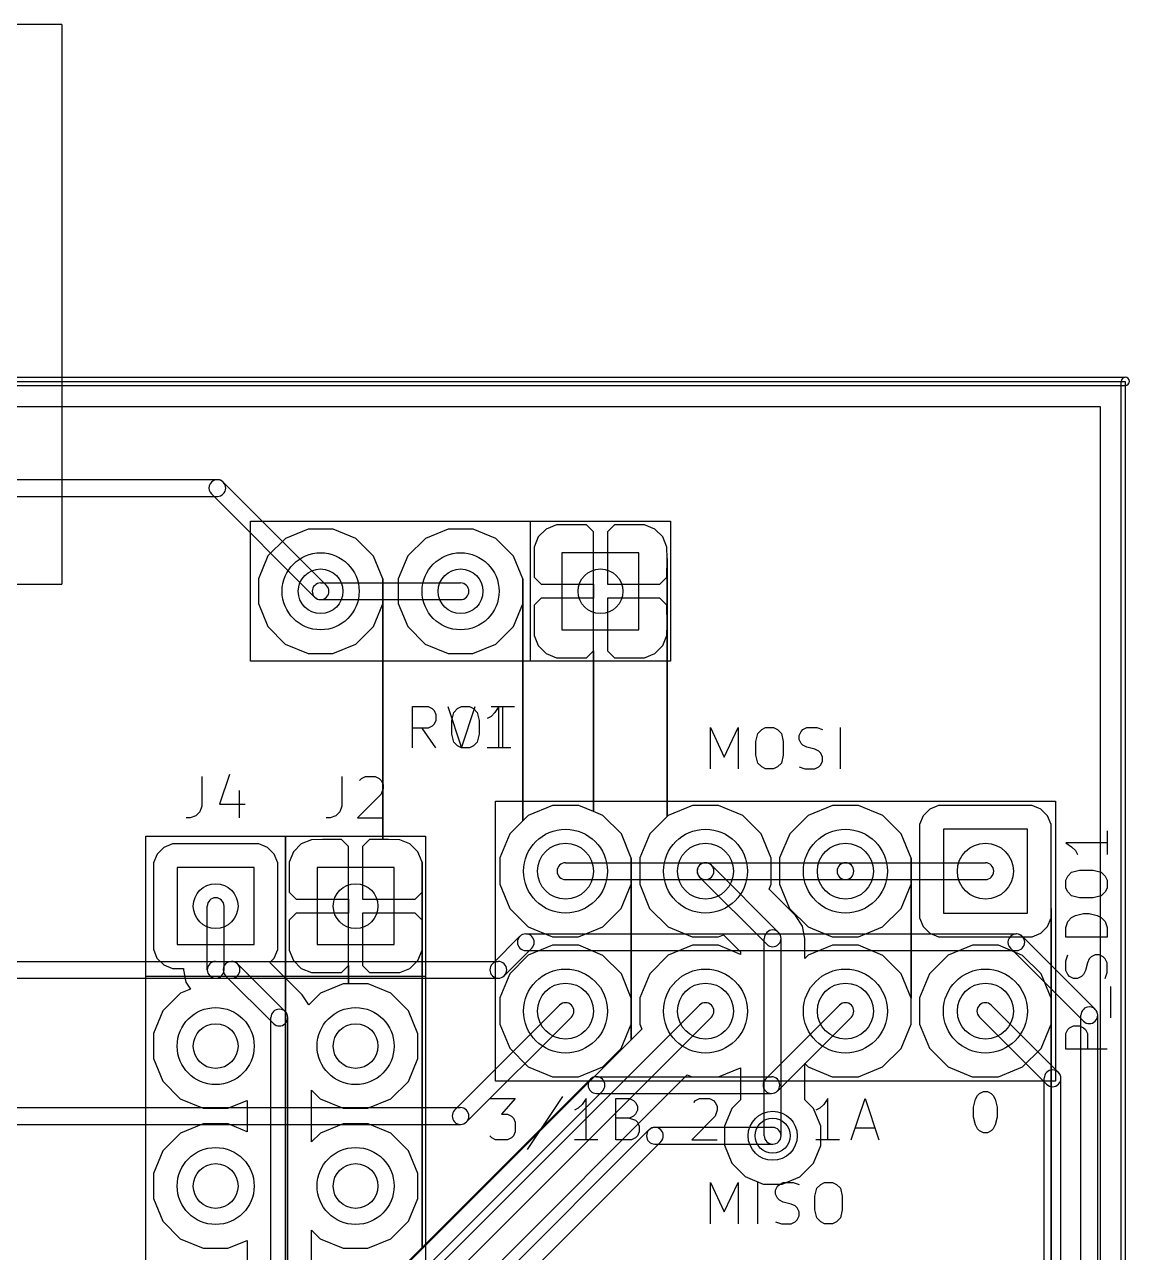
# Model space of a CAD drawing. Extents: x 10 to 410, y -287 to -10.
# Drawn here: x 225.13 to 245.18, y -128.21 to -105.92 of the extents above; entities that cross this region are included whole.
import ezdxf

# ---------------------------------------------------------------- set-up
doc = ezdxf.new("R2010")
doc.units = 0
doc.header["$MEASUREMENT"] = 0
doc.layers.add('Black', color=250, linetype='CONTINUOUS')
doc.layers.add('White', color=7, linetype='CONTINUOUS')

msp = doc.modelspace()

# ---------------------------------------------------------------- linework, layer by layer
at = {"layer": 'BLACK'}
for p, q in [((225.806, -105.918), (200.914, -105.918)), ((225.806, -105.918), (225.806, -116.078)), ((162.56, -112.32), (245.11, -112.32)), ((162.56, -112.395), (245.11, -112.395)), ((162.56, -112.395), (245.11, -112.395)), ((162.56, -112.395), (245.11, -112.395)), ((162.56, -112.395), (245.11, -112.395)), ((162.56, -112.395), (245.11, -112.395)), ((162.56, -112.395), (245.11, -112.395)), ((162.56, -112.395), (245.11, -112.395)), ((162.56, -112.47), (245.11, -112.47)), ((245.035, -150.495), (245.035, -112.395)), ((245.11, -112.395), (245.11, -150.495)), ((245.11, -112.395), (245.11, -150.495)), ((245.11, -112.395), (245.11, -150.495)), ((245.11, -112.395), (245.11, -150.495)), ((245.11, -112.395), (245.11, -150.495)), ((245.11, -112.395), (245.11, -150.495)), ((245.11, -112.395), (245.11, -150.495)), ((163.016, -112.851), (244.654, -112.851)), ((163.016, -112.851), (244.654, -112.851)), ((244.654, -112.851), (244.654, -146.119)), ((244.654, -112.851), (244.654, -146.119)), ((229.235, -117.475), (229.235, -114.935)), ((229.235, -114.935), (236.855, -114.935)), ((234.315, -117.475), (234.315, -114.935)), ((234.786, -114.998), (234.599, -115.076)), ((234.786, -114.998), (234.599, -115.076)), ((235.331, -114.998), (234.786, -114.998)), ((235.331, -114.998), (234.786, -114.998)), ((235.458, -115.125), (235.331, -114.998)), ((235.458, -115.125), (235.331, -114.998)), ((235.839, -114.998), (235.712, -115.125)), ((235.839, -114.998), (235.712, -115.125)), ((236.384, -114.998), (235.839, -114.998)), ((236.384, -114.998), (235.839, -114.998)), ((236.571, -115.076), (236.384, -114.998)), ((236.571, -115.076), (236.384, -114.998)), ((236.855, -114.935), (236.855, -117.475)), ((230.281, -115.075), (229.866, -115.246)), ((230.281, -115.075), (229.866, -115.246)), ((230.731, -115.075), (230.281, -115.075)), ((230.731, -115.075), (230.281, -115.075)), ((231.146, -115.247), (230.731, -115.075)), ((231.146, -115.247), (230.731, -115.075)), ((232.821, -115.075), (232.406, -115.246)), ((232.821, -115.075), (232.406, -115.246)), ((233.271, -115.075), (232.821, -115.075)), ((233.271, -115.075), (232.821, -115.075)), ((233.686, -115.247), (233.271, -115.075)), ((233.686, -115.247), (233.271, -115.075)), ((234.456, -115.218), (234.379, -115.405)), ((234.456, -115.218), (234.379, -115.405)), ((234.599, -115.076), (234.456, -115.218)), ((234.599, -115.076), (234.456, -115.218)), ((235.458, -116.078), (235.458, -115.125)), ((235.458, -116.078), (235.458, -115.125)), ((235.712, -115.125), (235.712, -116.078)), ((235.712, -115.125), (235.712, -116.078)), ((236.714, -115.218), (236.571, -115.076)), ((236.714, -115.218), (236.571, -115.076)), ((236.791, -115.405), (236.714, -115.218)), ((236.791, -115.405), (236.714, -115.218)), ((229.866, -115.246), (229.547, -115.564)), ((229.866, -115.246), (229.547, -115.564)), ((231.464, -115.566), (231.146, -115.247)), ((231.464, -115.566), (231.146, -115.247)), ((232.406, -115.246), (232.087, -115.564)), ((232.406, -115.246), (232.087, -115.564)), ((234.004, -115.566), (233.686, -115.247)), ((234.004, -115.566), (233.686, -115.247)), ((234.379, -115.405), (234.378, -115.607)), ((234.379, -115.405), (234.378, -115.607)), ((236.792, -115.607), (236.791, -115.405)), ((236.792, -115.607), (236.791, -115.405)), ((229.547, -115.564), (229.375, -115.979)), ((229.547, -115.564), (229.375, -115.979)), ((231.635, -115.981), (231.464, -115.566)), ((231.635, -115.981), (231.464, -115.566)), ((232.087, -115.564), (231.915, -115.979)), ((232.087, -115.564), (231.915, -115.979)), ((234.175, -115.981), (234.004, -115.566)), ((234.175, -115.981), (234.004, -115.566)), ((234.378, -115.607), (234.379, -115.951)), ((234.378, -115.607), (234.379, -115.951)), ((236.283, -115.506), (234.886, -115.506)), ((234.886, -115.506), (234.886, -116.903)), ((236.283, -115.506), (234.886, -115.506)), ((234.886, -115.506), (234.886, -116.903)), ((236.283, -115.506), (234.886, -115.506)), ((234.886, -115.506), (234.886, -116.903)), ((236.283, -116.903), (236.283, -115.506)), ((236.283, -116.903), (236.283, -115.506)), ((236.283, -116.903), (236.283, -115.506)), ((236.791, -115.951), (236.792, -115.607)), ((236.791, -115.951), (236.792, -115.607)), ((236.792, -116.803), (236.792, -115.607)), ((236.792, -115.607), (236.792, -116.803)), ((236.792, -116.803), (236.792, -115.607)), ((236.792, -115.607), (236.792, -116.803)), ((200.914, -116.078), (225.806, -116.078)), ((229.375, -115.979), (229.375, -116.429)), ((229.375, -115.979), (229.375, -116.429)), ((231.635, -120.713), (231.635, -115.981)), ((231.635, -116.431), (231.635, -115.981)), ((231.635, -115.981), (231.635, -120.713)), ((231.635, -120.713), (231.635, -115.981)), ((231.635, -116.431), (231.635, -115.981)), ((231.635, -115.981), (231.635, -120.713)), ((231.915, -115.979), (231.915, -116.429)), ((231.915, -115.979), (231.915, -116.429)), ((234.175, -120.371), (234.175, -115.981)), ((234.175, -116.431), (234.175, -115.981)), ((234.175, -115.981), (234.175, -120.371)), ((234.175, -120.371), (234.175, -115.981)), ((234.175, -116.431), (234.175, -115.981)), ((234.175, -115.981), (234.175, -120.371)), ((234.379, -115.951), (234.505, -116.078)), ((234.379, -115.951), (234.505, -116.078)), ((234.505, -116.078), (235.458, -116.078)), ((234.505, -116.078), (235.458, -116.078)), ((235.458, -116.332), (235.458, -116.078)), ((235.458, -116.078), (235.458, -116.332)), ((235.458, -116.332), (235.458, -116.078)), ((235.458, -116.078), (235.458, -116.332)), ((235.712, -116.078), (236.664, -116.078)), ((235.712, -116.078), (236.664, -116.078)), ((236.664, -116.078), (236.791, -115.951)), ((236.664, -116.078), (236.791, -115.951)), ((234.505, -116.332), (234.379, -116.459)), ((234.505, -116.332), (234.379, -116.459)), ((235.458, -116.332), (234.505, -116.332)), ((235.458, -116.332), (234.505, -116.332)), ((235.458, -117.284), (235.458, -116.332)), ((235.458, -117.284), (235.458, -116.332)), ((236.664, -116.332), (235.712, -116.332)), ((235.712, -116.332), (235.712, -117.284)), ((236.664, -116.332), (235.712, -116.332)), ((235.712, -116.332), (235.712, -117.284)), ((236.791, -116.459), (236.664, -116.332)), ((236.791, -116.459), (236.664, -116.332)), ((229.375, -116.429), (229.546, -116.844)), ((229.375, -116.429), (229.546, -116.844)), ((231.463, -116.846), (231.635, -116.431)), ((231.463, -116.846), (231.635, -116.431)), ((231.915, -116.429), (232.086, -116.844)), ((231.915, -116.429), (232.086, -116.844)), ((234.003, -116.846), (234.175, -116.431)), ((234.003, -116.846), (234.175, -116.431)), ((234.379, -116.459), (234.378, -116.803)), ((234.379, -116.459), (234.378, -116.803)), ((236.792, -116.803), (236.791, -116.459)), ((236.792, -116.803), (236.791, -116.459)), ((229.546, -116.844), (229.864, -117.163)), ((229.546, -116.844), (229.864, -117.163)), ((231.144, -117.164), (231.463, -116.846)), ((231.144, -117.164), (231.463, -116.846)), ((232.086, -116.844), (232.404, -117.163)), ((232.086, -116.844), (232.404, -117.163)), ((233.684, -117.164), (234.003, -116.846)), ((233.684, -117.164), (234.003, -116.846)), ((234.378, -116.803), (234.379, -117.005)), ((234.378, -116.803), (234.379, -117.005)), ((234.379, -117.005), (234.456, -117.192)), ((234.379, -117.005), (234.456, -117.192)), ((234.886, -116.903), (236.283, -116.903)), ((234.886, -116.903), (236.283, -116.903)), ((234.886, -116.903), (236.283, -116.903)), ((236.714, -117.192), (236.791, -117.005)), ((236.714, -117.192), (236.791, -117.005)), ((236.791, -117.005), (236.792, -116.803)), ((236.791, -117.005), (236.792, -116.803)), ((236.792, -120.295), (236.792, -116.803)), ((236.792, -116.803), (236.792, -120.295)), ((236.792, -120.295), (236.792, -116.803)), ((236.792, -116.803), (236.792, -120.295)), ((229.864, -117.163), (230.279, -117.335)), ((229.864, -117.163), (230.279, -117.335)), ((230.729, -117.335), (231.144, -117.164)), ((230.729, -117.335), (231.144, -117.164)), ((232.404, -117.163), (232.819, -117.335)), ((232.404, -117.163), (232.819, -117.335)), ((233.269, -117.335), (233.684, -117.164)), ((233.269, -117.335), (233.684, -117.164)), ((234.456, -117.192), (234.599, -117.334)), ((234.456, -117.192), (234.599, -117.334)), ((236.571, -117.334), (236.714, -117.192)), ((236.571, -117.334), (236.714, -117.192)), ((230.279, -117.335), (230.729, -117.335)), ((230.279, -117.335), (230.729, -117.335)), ((232.819, -117.335), (233.269, -117.335)), ((232.819, -117.335), (233.269, -117.335)), ((234.599, -117.334), (234.786, -117.412)), ((234.599, -117.334), (234.786, -117.412)), ((234.786, -117.412), (235.331, -117.411)), ((234.786, -117.412), (235.331, -117.411)), ((235.331, -117.411), (235.458, -117.284)), ((235.331, -117.411), (235.458, -117.284)), ((235.458, -120.203), (235.458, -117.284)), ((235.458, -117.284), (235.458, -120.203)), ((235.458, -120.203), (235.458, -117.284)), ((235.458, -117.284), (235.458, -120.203)), ((235.712, -117.284), (235.839, -117.411)), ((235.712, -117.284), (235.839, -117.411)), ((235.839, -117.411), (236.384, -117.412)), ((235.839, -117.411), (236.384, -117.412)), ((236.384, -117.412), (236.571, -117.334)), ((236.384, -117.412), (236.571, -117.334)), ((236.855, -117.475), (229.235, -117.475)), ((232.17, -119.049), (232.17, -118.299)), ((232.17, -118.299), (232.456, -118.299)), ((232.17, -119.049), (232.17, -118.299)), ((232.17, -118.299), (232.456, -118.299)), ((232.456, -118.299), (232.527, -118.334)), ((232.456, -118.299), (232.527, -118.334)), ((232.527, -118.334), (232.563, -118.37)), ((232.527, -118.334), (232.563, -118.37)), ((232.813, -118.299), (233.063, -119.049)), ((232.92, -118.406), (232.991, -118.334)), ((232.991, -118.334), (233.063, -118.299)), ((233.063, -119.049), (233.313, -118.299)), ((233.063, -118.299), (233.206, -118.299)), ((233.206, -118.299), (233.277, -118.334)), ((233.277, -118.334), (233.349, -118.406)), ((233.599, -118.299), (234.027, -118.299)), ((233.741, -118.299), (233.67, -118.406)), ((233.741, -119.049), (233.741, -118.299)), ((233.813, -119.049), (233.813, -118.299)), ((232.563, -118.37), (232.599, -118.441)), ((232.563, -118.37), (232.599, -118.441)), ((232.599, -118.549), (232.563, -118.62)), ((232.599, -118.549), (232.563, -118.62)), ((232.599, -118.441), (232.599, -118.549)), ((232.599, -118.441), (232.599, -118.549)), ((232.884, -118.549), (232.92, -118.406)), ((232.884, -118.799), (232.884, -118.549)), ((233.349, -118.406), (233.384, -118.549)), ((233.384, -118.549), (233.384, -118.799)), ((233.599, -118.477), (233.527, -118.513)), ((233.67, -118.406), (233.599, -118.477)), ((232.456, -118.691), (232.17, -118.691)), ((232.456, -118.691), (232.17, -118.691)), ((232.599, -119.049), (232.349, -118.691)), ((232.527, -118.656), (232.456, -118.691)), ((232.527, -118.656), (232.456, -118.691)), ((232.563, -118.62), (232.527, -118.656)), ((232.563, -118.62), (232.527, -118.656)), ((237.581, -119.43), (237.581, -118.68)), ((237.581, -118.68), (237.831, -119.215)), ((237.831, -119.215), (238.081, -118.68)), ((238.081, -118.68), (238.081, -119.43)), ((238.403, -118.93), (238.439, -118.787)), ((238.439, -118.787), (238.51, -118.715)), ((238.51, -118.715), (238.581, -118.68)), ((238.581, -118.68), (238.724, -118.68)), ((238.724, -118.68), (238.796, -118.715)), ((238.796, -118.715), (238.867, -118.787)), ((238.867, -118.787), (238.903, -118.93)), ((239.189, -118.822), (239.224, -118.751)), ((239.224, -118.751), (239.26, -118.715)), ((239.26, -118.715), (239.331, -118.68)), ((239.331, -118.68), (239.51, -118.68)), ((239.51, -118.68), (239.617, -118.715)), ((239.939, -119.43), (239.939, -118.68)), ((232.92, -118.941), (232.884, -118.799)), ((232.991, -119.013), (232.92, -118.941)), ((233.063, -119.049), (232.991, -119.013)), ((233.277, -119.013), (233.206, -119.049)), ((233.349, -118.941), (233.277, -119.013)), ((233.384, -118.799), (233.349, -118.941)), ((238.403, -119.18), (238.403, -118.93)), ((238.903, -118.93), (238.903, -119.18)), ((239.189, -118.894), (239.189, -118.822)), ((239.224, -118.965), (239.189, -118.894)), ((239.26, -119.001), (239.224, -118.965)), ((239.331, -119.037), (239.26, -119.001)), ((233.206, -119.049), (233.063, -119.049)), ((233.956, -119.049), (233.527, -119.049)), ((238.439, -119.322), (238.403, -119.18)), ((238.903, -119.18), (238.867, -119.322)), ((239.474, -119.072), (239.331, -119.037)), ((239.546, -119.108), (239.474, -119.072)), ((239.581, -119.144), (239.546, -119.108)), ((239.617, -119.215), (239.581, -119.144)), ((239.617, -119.287), (239.617, -119.215)), ((238.51, -119.394), (238.439, -119.322)), ((238.581, -119.43), (238.51, -119.394)), ((238.724, -119.43), (238.581, -119.43)), ((238.796, -119.394), (238.724, -119.43)), ((238.867, -119.322), (238.796, -119.394)), ((239.189, -119.394), (239.296, -119.43)), ((239.296, -119.43), (239.474, -119.43)), ((239.474, -119.43), (239.546, -119.394)), ((239.546, -119.394), (239.581, -119.358)), ((239.581, -119.358), (239.617, -119.287)), ((228.35, -119.569), (228.35, -120.104)), ((228.85, -119.533), (228.671, -120.069)), ((230.89, -119.569), (230.89, -120.104)), ((231.211, -119.64), (231.247, -119.604)), ((231.247, -119.604), (231.319, -119.569)), ((231.319, -119.569), (231.497, -119.569)), ((231.497, -119.569), (231.569, -119.604)), ((231.569, -119.604), (231.604, -119.64)), ((231.604, -119.64), (231.64, -119.711)), ((229.029, -119.819), (229.029, -120.319)), ((231.604, -119.89), (231.176, -120.319)), ((231.64, -119.783), (231.604, -119.89)), ((231.64, -119.711), (231.64, -119.783)), ((228.35, -120.104), (228.314, -120.211)), ((228.671, -120.069), (229.136, -120.069)), ((230.89, -120.104), (230.854, -120.211)), ((233.68, -125.095), (233.68, -120.015)), ((233.68, -120.015), (243.84, -120.015)), ((234.714, -120.091), (234.275, -120.272)), ((234.714, -120.091), (234.275, -120.272)), ((235.189, -120.091), (234.714, -120.091)), ((235.189, -120.091), (234.714, -120.091)), ((235.458, -120.203), (235.189, -120.091)), ((235.458, -120.203), (235.189, -120.091)), ((237.254, -120.091), (236.815, -120.272)), ((237.254, -120.091), (236.815, -120.272)), ((237.729, -120.091), (237.254, -120.091)), ((237.729, -120.091), (237.254, -120.091)), ((238.167, -120.274), (237.729, -120.091)), ((238.167, -120.274), (237.729, -120.091)), ((239.794, -120.091), (239.355, -120.272)), ((239.794, -120.091), (239.355, -120.272)), ((240.269, -120.091), (239.794, -120.091)), ((240.269, -120.091), (239.794, -120.091)), ((240.707, -120.274), (240.269, -120.091)), ((240.707, -120.274), (240.269, -120.091)), ((241.722, -120.091), (241.564, -120.157)), ((241.722, -120.091), (241.564, -120.157)), ((243.246, -120.091), (241.722, -120.091)), ((243.246, -120.091), (241.722, -120.091)), ((243.418, -120.091), (243.246, -120.091)), ((243.418, -120.091), (243.246, -120.091)), ((243.577, -120.157), (243.418, -120.091)), ((243.577, -120.157), (243.418, -120.091)), ((243.84, -120.015), (243.84, -125.095)), ((228.136, -120.319), (228.064, -120.319)), ((228.243, -120.283), (228.136, -120.319)), ((228.314, -120.211), (228.243, -120.283)), ((230.676, -120.319), (230.604, -120.319)), ((230.783, -120.283), (230.676, -120.319)), ((230.854, -120.211), (230.783, -120.283)), ((231.176, -120.319), (231.64, -120.319)), ((234.275, -120.272), (234.175, -120.371)), ((234.275, -120.272), (234.175, -120.371)), ((235.627, -120.274), (235.458, -120.203)), ((235.627, -120.274), (235.458, -120.203)), ((235.963, -120.61), (235.627, -120.274)), ((235.963, -120.61), (235.627, -120.274)), ((236.792, -120.295), (236.479, -120.608)), ((236.792, -120.295), (236.479, -120.608)), ((236.815, -120.272), (236.792, -120.295)), ((236.815, -120.272), (236.792, -120.295)), ((238.503, -120.61), (238.167, -120.274)), ((238.503, -120.61), (238.167, -120.274)), ((239.355, -120.272), (239.019, -120.608)), ((239.355, -120.272), (239.019, -120.608)), ((241.043, -120.61), (240.707, -120.274)), ((241.043, -120.61), (240.707, -120.274)), ((241.442, -120.278), (241.376, -120.437)), ((241.442, -120.278), (241.376, -120.437)), ((241.564, -120.157), (241.442, -120.278)), ((241.564, -120.157), (241.442, -120.278)), ((243.698, -120.279), (243.577, -120.157)), ((243.698, -120.279), (243.577, -120.157)), ((243.764, -120.437), (243.698, -120.279)), ((243.764, -120.437), (243.698, -120.279)), ((234.175, -120.371), (233.939, -120.608)), ((234.175, -120.371), (233.939, -120.608)), ((241.376, -120.437), (241.376, -120.609)), ((241.376, -120.437), (241.376, -120.609)), ((243.332, -120.523), (241.808, -120.523)), ((241.808, -120.523), (241.808, -122.047)), ((243.332, -120.523), (241.808, -120.523)), ((241.808, -120.523), (241.808, -122.047)), ((243.332, -120.523), (241.808, -120.523)), ((241.808, -120.523), (241.808, -122.047)), ((243.332, -122.047), (243.332, -120.523)), ((243.332, -122.047), (243.332, -120.523)), ((243.332, -122.047), (243.332, -120.523)), ((243.764, -121.961), (243.764, -120.437)), ((243.764, -121.961), (243.764, -120.437)), ((244.779, -120.555), (244.779, -120.984)), ((227.33, -120.65), (229.87, -120.65)), ((227.33, -146.05), (227.33, -120.65)), ((227.816, -120.79), (227.657, -120.855)), ((227.816, -120.79), (227.657, -120.855)), ((229.213, -120.79), (227.816, -120.79)), ((229.213, -120.79), (227.816, -120.79)), ((229.385, -120.79), (229.213, -120.79)), ((229.385, -120.79), (229.213, -120.79)), ((229.543, -120.856), (229.385, -120.79)), ((229.543, -120.856), (229.385, -120.79)), ((229.87, -120.65), (232.41, -120.65)), ((229.87, -146.05), (229.87, -120.65)), ((229.87, -120.65), (229.87, -146.05)), ((230.153, -120.791), (230.011, -120.934)), ((230.153, -120.791), (230.011, -120.934)), ((230.34, -120.714), (230.153, -120.791)), ((230.34, -120.714), (230.153, -120.791)), ((230.542, -120.713), (230.34, -120.714)), ((230.542, -120.713), (230.34, -120.714)), ((230.886, -120.713), (230.542, -120.713)), ((230.886, -120.713), (230.542, -120.713)), ((231.013, -120.84), (230.886, -120.713)), ((231.013, -120.84), (230.886, -120.713)), ((231.394, -120.713), (231.267, -120.84)), ((231.394, -120.713), (231.267, -120.84)), ((231.635, -120.713), (231.394, -120.713)), ((231.635, -120.713), (231.394, -120.713)), ((231.738, -120.713), (231.635, -120.713)), ((231.738, -120.713), (231.635, -120.713)), ((231.94, -120.714), (231.738, -120.713)), ((231.94, -120.714), (231.738, -120.713)), ((232.127, -120.791), (231.94, -120.714)), ((232.127, -120.791), (231.94, -120.714)), ((232.269, -120.934), (232.127, -120.791)), ((232.269, -120.934), (232.127, -120.791)), ((232.41, -120.65), (232.41, -146.05)), ((233.939, -120.608), (233.756, -121.046)), ((233.939, -120.608), (233.756, -121.046)), ((236.144, -121.049), (235.963, -120.61)), ((236.144, -121.049), (235.963, -120.61)), ((236.479, -120.608), (236.296, -121.046)), ((236.479, -120.608), (236.296, -121.046)), ((238.684, -121.049), (238.503, -120.61)), ((238.684, -121.049), (238.503, -120.61)), ((239.019, -120.608), (238.836, -121.046)), ((239.019, -120.608), (238.836, -121.046)), ((241.224, -121.049), (241.043, -120.61)), ((241.224, -121.049), (241.043, -120.61)), ((241.376, -120.609), (241.376, -122.133)), ((241.376, -120.609), (241.376, -122.133)), ((244.779, -120.769), (244.029, -120.769)), ((244.029, -120.769), (244.136, -120.841)), ((227.536, -120.977), (227.47, -121.135)), ((227.536, -120.977), (227.47, -121.135)), ((227.657, -120.855), (227.536, -120.977)), ((227.657, -120.855), (227.536, -120.977)), ((229.665, -120.977), (229.543, -120.856)), ((229.665, -120.977), (229.543, -120.856)), ((229.73, -121.136), (229.665, -120.977)), ((229.73, -121.136), (229.665, -120.977)), ((230.011, -120.934), (229.933, -121.121)), ((230.011, -120.934), (229.933, -121.121)), ((231.013, -121.793), (231.013, -120.84)), ((231.013, -121.793), (231.013, -120.84)), ((231.267, -120.84), (231.267, -121.793)), ((231.267, -120.84), (231.267, -121.793)), ((232.347, -121.121), (232.269, -120.934)), ((232.347, -121.121), (232.269, -120.934)), ((244.136, -120.841), (244.207, -120.912)), ((244.207, -120.912), (244.243, -120.984)), ((227.47, -121.135), (227.47, -121.307)), ((227.47, -121.135), (227.47, -121.307)), ((229.298, -121.221), (227.901, -121.221)), ((227.901, -121.221), (227.901, -122.618)), ((229.298, -121.221), (227.901, -121.221)), ((227.901, -121.221), (227.901, -122.618)), ((229.298, -121.221), (227.901, -121.221)), ((227.901, -121.221), (227.901, -122.618)), ((229.298, -122.618), (229.298, -121.221)), ((229.298, -122.618), (229.298, -121.221)), ((229.298, -122.618), (229.298, -121.221)), ((229.73, -122.533), (229.73, -121.136)), ((229.73, -122.533), (229.73, -121.136)), ((229.933, -121.121), (229.933, -121.666)), ((229.933, -121.121), (229.933, -121.666)), ((231.838, -121.221), (230.441, -121.221)), ((230.441, -121.221), (230.441, -122.618)), ((231.838, -121.221), (230.441, -121.221)), ((230.441, -121.221), (230.441, -122.618)), ((231.838, -121.221), (230.441, -121.221)), ((230.441, -121.221), (230.441, -122.618)), ((231.838, -122.618), (231.838, -121.221)), ((231.838, -122.618), (231.838, -121.221)), ((231.838, -122.618), (231.838, -121.221)), ((232.346, -121.666), (232.347, -121.121)), ((232.346, -121.666), (232.347, -121.121)), ((232.347, -122.719), (232.347, -121.121)), ((232.347, -121.121), (232.347, -122.719)), ((232.347, -122.719), (232.347, -121.121)), ((232.347, -121.121), (232.347, -122.719)), ((233.756, -121.046), (233.756, -121.521)), ((233.756, -121.046), (233.756, -121.521)), ((236.144, -123.589), (236.144, -121.049)), ((236.144, -121.524), (236.144, -121.049)), ((236.144, -121.049), (236.144, -123.589)), ((236.144, -123.589), (236.144, -121.049)), ((236.144, -121.524), (236.144, -121.049)), ((236.144, -121.049), (236.144, -123.589)), ((236.296, -121.046), (236.296, -121.521)), ((236.296, -121.046), (236.296, -121.521)), ((238.817, -122.397), (237.598, -121.177)), ((238.684, -121.524), (238.684, -121.049)), ((238.684, -121.524), (238.684, -121.049)), ((238.836, -121.046), (238.836, -121.521)), ((238.836, -121.046), (238.836, -121.521)), ((241.224, -123.589), (241.224, -121.049)), ((241.224, -121.524), (241.224, -121.049)), ((241.224, -121.049), (241.224, -123.589)), ((241.224, -123.589), (241.224, -121.049)), ((241.224, -121.524), (241.224, -121.049)), ((241.224, -121.049), (241.224, -123.589)), ((227.47, -121.307), (227.47, -122.704)), ((227.47, -121.307), (227.47, -122.704)), ((238.602, -122.612), (237.382, -121.393)), ((244.029, -121.448), (244.064, -121.376)), ((244.029, -121.591), (244.029, -121.448)), ((244.064, -121.376), (244.136, -121.305)), ((244.136, -121.305), (244.279, -121.269)), ((244.279, -121.269), (244.529, -121.269)), ((244.529, -121.269), (244.671, -121.305)), ((244.671, -121.305), (244.743, -121.376)), ((244.743, -121.376), (244.779, -121.448)), ((244.779, -121.448), (244.779, -121.591)), ((229.933, -121.666), (230.06, -121.793)), ((229.933, -121.666), (230.06, -121.793)), ((232.219, -121.793), (232.346, -121.666)), ((232.219, -121.793), (232.346, -121.666)), ((233.756, -121.521), (233.937, -121.96)), ((233.756, -121.521), (233.937, -121.96)), ((235.961, -121.962), (236.144, -121.524)), ((235.961, -121.962), (236.144, -121.524)), ((236.296, -121.521), (236.477, -121.96)), ((236.296, -121.521), (236.477, -121.96)), ((238.646, -121.615), (238.684, -121.524)), ((238.646, -121.615), (238.684, -121.524)), ((239.123, -122.092), (238.646, -121.615)), ((239.123, -122.092), (238.646, -121.615)), ((238.836, -121.521), (239.017, -121.96)), ((238.836, -121.521), (239.017, -121.96)), ((241.041, -121.962), (241.224, -121.524)), ((241.041, -121.962), (241.224, -121.524)), ((244.064, -121.662), (244.029, -121.591)), ((244.136, -121.734), (244.064, -121.662)), ((244.743, -121.662), (244.671, -121.734)), ((244.779, -121.591), (244.743, -121.662)), ((230.06, -121.793), (231.013, -121.793)), ((230.06, -121.793), (231.013, -121.793)), ((231.013, -122.047), (231.013, -121.793)), ((231.013, -121.793), (231.013, -122.047)), ((231.013, -122.047), (231.013, -121.793)), ((231.013, -121.793), (231.013, -122.047)), ((231.267, -121.793), (232.219, -121.793)), ((231.267, -121.793), (232.219, -121.793)), ((244.279, -121.769), (244.136, -121.734)), ((244.529, -121.769), (244.279, -121.769)), ((244.671, -121.734), (244.529, -121.769)), ((228.448, -123.076), (228.448, -121.92)), ((228.752, -123.076), (228.752, -121.92)), ((230.06, -122.047), (229.933, -122.174)), ((230.06, -122.047), (229.933, -122.174)), ((231.013, -122.047), (230.06, -122.047)), ((231.013, -122.047), (230.06, -122.047)), ((231.013, -122.999), (231.013, -122.047)), ((231.013, -122.999), (231.013, -122.047)), ((232.219, -122.047), (231.267, -122.047)), ((231.267, -122.047), (231.267, -122.999)), ((232.219, -122.047), (231.267, -122.047)), ((231.267, -122.047), (231.267, -122.999)), ((232.346, -122.174), (232.219, -122.047)), ((232.346, -122.174), (232.219, -122.047)), ((233.937, -121.96), (234.273, -122.296)), ((233.937, -121.96), (234.273, -122.296)), ((235.625, -122.298), (235.961, -121.962)), ((235.625, -122.298), (235.961, -121.962)), ((236.477, -121.96), (236.813, -122.296)), ((236.477, -121.96), (236.813, -122.296)), ((239.017, -121.96), (239.353, -122.296)), ((239.017, -121.96), (239.353, -122.296)), ((239.249, -122.281), (239.123, -122.092)), ((239.123, -122.092), (239.123, -122.092)), ((239.249, -122.281), (239.123, -122.092)), ((239.123, -122.092), (239.123, -122.092)), ((240.705, -122.298), (241.041, -121.962)), ((240.705, -122.298), (241.041, -121.962)), ((241.376, -122.133), (241.442, -122.291)), ((241.376, -122.133), (241.442, -122.291)), ((241.808, -122.047), (243.332, -122.047)), ((241.808, -122.047), (243.332, -122.047)), ((241.808, -122.047), (243.332, -122.047)), ((243.698, -122.292), (243.764, -122.133)), ((243.698, -122.292), (243.764, -122.133)), ((243.764, -123.588), (243.764, -121.961)), ((243.764, -122.133), (243.764, -121.961)), ((243.764, -121.961), (243.764, -123.588)), ((243.764, -123.588), (243.764, -121.961)), ((243.764, -122.133), (243.764, -121.961)), ((243.764, -121.961), (243.764, -123.588)), ((244.064, -122.198), (244.136, -122.126)), ((244.136, -122.126), (244.207, -122.091)), ((244.207, -122.091), (244.35, -122.055)), ((244.35, -122.055), (244.457, -122.055)), ((244.457, -122.055), (244.6, -122.091)), ((244.6, -122.091), (244.671, -122.126)), ((244.671, -122.126), (244.743, -122.198)), ((229.933, -122.174), (229.933, -122.719)), ((229.933, -122.174), (229.933, -122.719)), ((232.347, -122.719), (232.346, -122.174)), ((232.347, -122.719), (232.346, -122.174)), ((234.273, -122.296), (234.711, -122.479)), ((234.273, -122.296), (234.711, -122.479)), ((235.186, -122.479), (235.625, -122.298)), ((235.186, -122.479), (235.625, -122.298)), ((236.813, -122.296), (237.251, -122.479)), ((236.813, -122.296), (237.251, -122.479)), ((239.294, -122.505), (239.249, -122.281)), ((239.294, -122.505), (239.249, -122.281)), ((239.353, -122.296), (239.791, -122.479)), ((239.353, -122.296), (239.791, -122.479)), ((240.266, -122.479), (240.705, -122.298)), ((240.266, -122.479), (240.705, -122.298)), ((241.442, -122.291), (241.563, -122.413)), ((241.442, -122.291), (241.563, -122.413)), ((243.576, -122.413), (243.698, -122.292)), ((243.576, -122.413), (243.698, -122.292)), ((244.029, -122.305), (244.064, -122.198)), ((244.029, -122.484), (244.029, -122.305)), ((244.743, -122.198), (244.779, -122.305)), ((244.779, -122.305), (244.779, -122.484)), ((229.73, -122.705), (229.73, -122.533)), ((229.73, -122.705), (229.73, -122.533)), ((234.711, -122.479), (235.186, -122.479)), ((234.711, -122.479), (235.186, -122.479)), ((237.251, -122.479), (237.726, -122.479)), ((237.251, -122.479), (237.726, -122.479)), ((237.726, -122.479), (237.819, -122.441)), ((237.726, -122.479), (237.819, -122.441)), ((237.819, -122.441), (238.125, -122.747)), ((237.819, -122.441), (238.125, -122.747)), ((238.557, -126.088), (238.557, -122.505)), ((238.862, -126.088), (238.862, -122.505)), ((239.294, -122.873), (239.294, -122.505)), ((239.294, -122.505), (239.294, -122.505)), ((239.294, -122.505), (239.294, -122.505)), ((239.294, -122.873), (239.294, -122.505)), ((239.294, -122.505), (239.294, -122.505)), ((239.294, -122.505), (239.294, -122.505)), ((239.791, -122.479), (240.266, -122.479)), ((239.791, -122.479), (240.266, -122.479)), ((241.563, -122.413), (241.722, -122.479)), ((241.563, -122.413), (241.722, -122.479)), ((241.722, -122.479), (241.894, -122.479)), ((241.722, -122.479), (241.894, -122.479)), ((241.894, -122.479), (243.418, -122.479)), ((241.894, -122.479), (243.418, -122.479)), ((243.418, -122.479), (243.576, -122.413)), ((243.418, -122.479), (243.576, -122.413)), ((244.779, -122.484), (244.029, -122.484)), ((227.47, -122.704), (227.535, -122.863)), ((227.47, -122.704), (227.535, -122.863)), ((227.901, -122.618), (229.298, -122.618)), ((227.901, -122.618), (229.298, -122.618)), ((227.901, -122.618), (229.298, -122.618)), ((229.664, -122.863), (229.73, -122.705)), ((229.664, -122.863), (229.73, -122.705)), ((229.933, -122.719), (230.011, -122.906)), ((229.933, -122.719), (230.011, -122.906)), ((230.441, -122.618), (231.838, -122.618)), ((230.441, -122.618), (231.838, -122.618)), ((230.441, -122.618), (231.838, -122.618)), ((232.269, -122.906), (232.347, -122.719)), ((232.269, -122.906), (232.347, -122.719)), ((232.347, -128.142), (232.347, -122.719)), ((232.347, -122.719), (232.347, -128.142)), ((232.347, -128.142), (232.347, -122.719)), ((232.347, -122.719), (232.347, -128.142)), ((234.714, -122.631), (234.275, -122.812)), ((234.714, -122.631), (234.275, -122.812)), ((235.189, -122.631), (234.714, -122.631)), ((235.189, -122.631), (234.714, -122.631)), ((235.627, -122.814), (235.189, -122.631)), ((235.627, -122.814), (235.189, -122.631)), ((237.254, -122.631), (236.815, -122.812)), ((237.254, -122.631), (236.815, -122.812)), ((237.729, -122.631), (237.254, -122.631)), ((237.729, -122.631), (237.254, -122.631)), ((238.125, -122.796), (237.729, -122.631)), ((238.125, -122.796), (237.729, -122.631)), ((238.125, -122.747), (238.125, -122.796)), ((238.125, -122.747), (238.125, -122.796)), ((239.794, -122.631), (239.355, -122.812)), ((239.794, -122.631), (239.355, -122.812)), ((240.269, -122.631), (239.794, -122.631)), ((240.269, -122.631), (239.794, -122.631)), ((240.707, -122.814), (240.269, -122.631)), ((240.707, -122.814), (240.269, -122.631)), ((242.334, -122.631), (241.895, -122.812)), ((242.334, -122.631), (241.895, -122.812)), ((242.809, -122.631), (242.334, -122.631)), ((242.809, -122.631), (242.334, -122.631)), ((243.247, -122.814), (242.809, -122.631)), ((243.247, -122.814), (242.809, -122.631)), ((244.029, -122.912), (244.064, -122.805)), ((244.564, -122.805), (244.493, -122.841)), ((244.636, -122.805), (244.564, -122.805)), ((244.707, -122.841), (244.636, -122.805)), ((227.535, -122.863), (227.657, -122.984)), ((227.535, -122.863), (227.657, -122.984)), ((227.657, -122.984), (227.815, -123.05)), ((227.657, -122.984), (227.815, -123.05)), ((228.6, -122.924), (228.889, -122.924)), ((229.864, -123.835), (228.997, -122.968)), ((229.583, -122.944), (229.664, -122.863)), ((229.583, -122.944), (229.664, -122.863)), ((230.169, -123.53), (229.583, -122.944)), ((230.169, -123.53), (229.583, -122.944)), ((230.011, -122.906), (230.153, -123.049)), ((230.011, -122.906), (230.153, -123.049)), ((230.886, -123.126), (231.013, -122.999)), ((230.886, -123.126), (231.013, -122.999)), ((231.013, -123.33), (231.013, -122.999)), ((231.013, -122.999), (231.013, -123.33)), ((231.013, -123.33), (231.013, -122.999)), ((231.013, -122.999), (231.013, -123.33)), ((231.267, -122.999), (231.394, -123.126)), ((231.267, -122.999), (231.394, -123.126)), ((232.127, -123.049), (232.269, -122.906)), ((232.127, -123.049), (232.269, -122.906)), ((234.275, -122.812), (233.939, -123.148)), ((234.275, -122.812), (233.939, -123.148)), ((235.963, -123.15), (235.627, -122.814)), ((235.963, -123.15), (235.627, -122.814)), ((236.815, -122.812), (236.479, -123.148)), ((236.815, -122.812), (236.479, -123.148)), ((239.355, -122.812), (239.294, -122.873)), ((239.355, -122.812), (239.294, -122.873)), ((241.043, -123.15), (240.707, -122.814)), ((241.043, -123.15), (240.707, -122.814)), ((241.895, -122.812), (241.559, -123.148)), ((241.895, -122.812), (241.559, -123.148)), ((243.583, -123.15), (243.247, -122.814)), ((243.583, -123.15), (243.247, -122.814)), ((244.029, -123.091), (244.029, -122.912)), ((244.421, -122.948), (244.386, -123.091)), ((244.457, -122.876), (244.421, -122.948)), ((244.493, -122.841), (244.457, -122.876)), ((244.743, -122.876), (244.707, -122.841)), ((244.779, -122.948), (244.743, -122.876)), ((244.779, -123.126), (244.779, -122.948)), ((227.33, -123.19), (229.87, -123.19)), ((227.815, -123.05), (227.987, -123.05)), ((227.815, -123.05), (227.987, -123.05)), ((227.987, -123.05), (228.016, -123.05)), ((227.987, -123.05), (228.016, -123.05)), ((228.016, -123.05), (228.016, -123.076)), ((228.016, -123.05), (228.016, -123.076)), ((228.016, -123.076), (228.06, -123.3)), ((228.016, -123.076), (228.06, -123.3)), ((228.6, -123.228), (228.889, -123.228)), ((229.648, -124.051), (228.781, -123.184)), ((229.87, -123.19), (232.41, -123.19)), ((230.153, -123.049), (230.34, -123.126)), ((230.153, -123.049), (230.34, -123.126)), ((230.34, -123.126), (230.542, -123.127)), ((230.34, -123.126), (230.542, -123.127)), ((230.542, -123.127), (230.886, -123.126)), ((230.542, -123.127), (230.886, -123.126)), ((231.394, -123.126), (231.738, -123.127)), ((231.394, -123.126), (231.738, -123.127)), ((231.738, -123.127), (231.94, -123.126)), ((231.738, -123.127), (231.94, -123.126)), ((231.94, -123.126), (232.127, -123.049)), ((231.94, -123.126), (232.127, -123.049)), ((233.939, -123.148), (233.756, -123.586)), ((233.939, -123.148), (233.756, -123.586)), ((236.144, -123.589), (235.963, -123.15)), ((236.144, -123.589), (235.963, -123.15)), ((236.479, -123.148), (236.296, -123.586)), ((236.479, -123.148), (236.296, -123.586)), ((241.224, -123.589), (241.043, -123.15)), ((241.224, -123.589), (241.043, -123.15)), ((241.559, -123.148), (241.376, -123.586)), ((241.559, -123.148), (241.376, -123.586)), ((243.764, -123.588), (243.583, -123.15)), ((243.764, -123.588), (243.583, -123.15)), ((244.064, -123.162), (244.029, -123.091)), ((244.1, -123.198), (244.064, -123.162)), ((244.171, -123.234), (244.1, -123.198)), ((244.243, -123.234), (244.171, -123.234)), ((244.314, -123.198), (244.243, -123.234)), ((244.35, -123.162), (244.314, -123.198)), ((244.386, -123.091), (244.35, -123.162)), ((244.743, -123.234), (244.779, -123.126)), ((228.144, -123.425), (227.961, -123.501)), ((228.144, -123.425), (227.961, -123.501)), ((228.06, -123.3), (228.144, -123.425)), ((228.06, -123.3), (228.144, -123.425)), ((230.916, -123.33), (230.501, -123.501)), ((230.916, -123.33), (230.501, -123.501)), ((231.013, -123.33), (230.916, -123.33)), ((231.013, -123.33), (230.916, -123.33)), ((231.366, -123.33), (231.013, -123.33)), ((231.366, -123.33), (231.013, -123.33)), ((231.781, -123.502), (231.366, -123.33)), ((231.781, -123.502), (231.366, -123.33)), ((244.85, -123.948), (244.85, -123.376)), ((227.961, -123.501), (227.642, -123.819)), ((227.961, -123.501), (227.642, -123.819)), ((230.29, -123.711), (230.169, -123.53)), ((230.169, -123.53), (230.169, -123.53)), ((230.29, -123.711), (230.169, -123.53)), ((230.169, -123.53), (230.169, -123.53)), ((230.501, -123.501), (230.29, -123.711)), ((230.501, -123.501), (230.29, -123.711)), ((232.099, -123.821), (231.781, -123.502)), ((232.099, -123.821), (231.781, -123.502)), ((233.756, -123.586), (233.756, -124.061)), ((233.756, -123.586), (233.756, -124.061)), ((236.144, -124.345), (236.144, -123.589)), ((236.144, -124.064), (236.144, -123.589)), ((236.144, -123.589), (236.144, -124.345)), ((236.144, -124.345), (236.144, -123.589)), ((236.144, -124.064), (236.144, -123.589)), ((236.144, -123.589), (236.144, -124.345)), ((236.296, -123.586), (236.296, -124.061)), ((236.296, -123.586), (236.296, -124.061)), ((241.224, -124.064), (241.224, -123.589)), ((241.224, -124.064), (241.224, -123.589)), ((241.376, -123.586), (241.376, -124.061)), ((241.376, -123.586), (241.376, -124.061)), ((243.764, -123.589), (243.764, -123.588)), ((243.764, -123.589), (243.764, -123.588)), ((243.764, -131.844), (243.764, -123.589)), ((243.764, -124.064), (243.764, -123.589)), ((243.764, -123.589), (243.764, -131.844)), ((243.764, -131.844), (243.764, -123.589)), ((243.764, -124.064), (243.764, -123.589)), ((243.764, -123.589), (243.764, -131.844)), ((227.642, -123.819), (227.47, -124.234)), ((227.642, -123.819), (227.47, -124.234)), ((232.27, -124.236), (232.099, -123.821)), ((232.27, -124.236), (232.099, -123.821)), ((237.382, -123.717), (232.416, -128.683)), ((229.604, -137.418), (229.604, -123.943)), ((229.908, -137.418), (229.908, -123.943)), ((237.598, -123.933), (232.632, -128.899)), ((233.756, -124.061), (233.937, -124.5)), ((233.756, -124.061), (233.937, -124.5)), ((235.961, -124.502), (236.144, -124.064)), ((235.961, -124.502), (236.144, -124.064)), ((236.296, -124.061), (236.334, -124.154)), ((236.296, -124.061), (236.334, -124.154)), ((241.041, -124.502), (241.224, -124.064)), ((241.041, -124.502), (241.224, -124.064)), ((241.376, -124.061), (241.557, -124.5)), ((241.376, -124.061), (241.557, -124.5)), ((243.581, -124.502), (243.764, -124.064)), ((243.581, -124.502), (243.764, -124.064)), ((244.064, -124.162), (244.1, -124.126)), ((244.1, -124.126), (244.171, -124.091)), ((244.171, -124.091), (244.279, -124.091)), ((244.279, -124.091), (244.35, -124.126)), ((244.35, -124.126), (244.386, -124.162)), ((227.47, -124.234), (227.47, -124.684)), ((227.47, -124.234), (227.47, -124.684)), ((232.27, -124.686), (232.27, -124.236)), ((232.27, -124.686), (232.27, -124.236)), ((236.144, -124.345), (232.347, -128.142)), ((236.144, -124.345), (232.347, -128.142)), ((236.334, -124.154), (236.144, -124.345)), ((236.334, -124.154), (236.144, -124.345)), ((244.029, -124.234), (244.064, -124.162)), ((244.029, -124.519), (244.029, -124.234)), ((244.386, -124.162), (244.421, -124.234)), ((244.421, -124.234), (244.421, -124.519)), ((233.937, -124.5), (234.273, -124.836)), ((233.937, -124.5), (234.273, -124.836)), ((235.625, -124.838), (235.961, -124.502)), ((235.625, -124.838), (235.961, -124.502)), ((240.705, -124.838), (241.041, -124.502)), ((240.705, -124.838), (241.041, -124.502)), ((241.557, -124.5), (241.893, -124.836)), ((241.557, -124.5), (241.893, -124.836)), ((243.245, -124.838), (243.581, -124.502)), ((243.245, -124.838), (243.581, -124.502)), ((244.779, -124.519), (244.029, -124.519)), ((227.47, -124.684), (227.641, -125.099)), ((227.47, -124.684), (227.641, -125.099)), ((232.098, -125.101), (232.27, -124.686)), ((232.098, -125.101), (232.27, -124.686)), ((239.294, -125.433), (239.294, -124.777)), ((239.294, -124.777), (239.353, -124.836)), ((239.294, -125.433), (239.294, -124.777)), ((239.294, -124.777), (239.353, -124.836)), ((233.108, -129.033), (237.16, -124.981)), ((233.108, -129.033), (237.16, -124.981)), ((234.273, -124.836), (234.711, -125.019)), ((234.273, -124.836), (234.711, -125.019)), ((234.711, -125.019), (235.186, -125.019)), ((234.711, -125.019), (235.186, -125.019)), ((235.186, -125.019), (235.625, -124.838)), ((235.186, -125.019), (235.625, -124.838)), ((237.16, -124.981), (237.251, -125.019)), ((237.16, -124.981), (237.251, -125.019)), ((237.251, -125.019), (237.726, -125.019)), ((237.251, -125.019), (237.726, -125.019)), ((237.726, -125.019), (238.125, -124.854)), ((237.726, -125.019), (238.125, -124.854)), ((238.125, -124.854), (238.125, -125.433)), ((238.125, -124.854), (238.125, -125.433)), ((239.353, -124.836), (239.791, -125.019)), ((239.353, -124.836), (239.791, -125.019)), ((239.791, -125.019), (240.266, -125.019)), ((239.791, -125.019), (240.266, -125.019)), ((240.266, -125.019), (240.705, -124.838)), ((240.266, -125.019), (240.705, -124.838)), ((241.893, -124.836), (242.331, -125.019)), ((241.893, -124.836), (242.331, -125.019)), ((242.331, -125.019), (242.806, -125.019)), ((242.331, -125.019), (242.806, -125.019)), ((242.806, -125.019), (243.245, -124.838)), ((242.806, -125.019), (243.245, -124.838)), ((227.641, -125.099), (227.959, -125.418)), ((227.641, -125.099), (227.959, -125.418)), ((231.779, -125.419), (232.098, -125.101)), ((231.779, -125.419), (232.098, -125.101)), ((243.84, -125.095), (233.68, -125.095)), ((227.959, -125.418), (228.374, -125.59)), ((227.959, -125.418), (228.374, -125.59)), ((228.824, -125.59), (229.172, -125.447)), ((228.824, -125.59), (229.172, -125.447)), ((229.172, -125.447), (229.172, -126.014)), ((229.172, -125.447), (229.172, -126.014)), ((230.34, -126.201), (230.34, -125.259)), ((230.34, -125.259), (230.499, -125.418)), ((230.34, -126.201), (230.34, -125.259)), ((230.34, -125.259), (230.499, -125.418)), ((230.499, -125.418), (230.914, -125.59)), ((230.499, -125.418), (230.914, -125.59)), ((231.364, -125.59), (231.779, -125.419)), ((231.364, -125.59), (231.779, -125.419)), ((233.575, -125.411), (234.039, -125.411)), ((234.039, -125.411), (233.789, -125.696)), ((234.896, -125.375), (234.254, -126.339)), ((235.325, -125.411), (235.254, -125.518)), ((235.325, -126.161), (235.325, -125.411)), ((235.861, -126.161), (235.861, -125.411)), ((235.861, -125.411), (236.111, -125.411)), ((236.111, -125.411), (236.182, -125.446)), ((236.182, -125.446), (236.218, -125.482)), ((237.276, -125.482), (237.311, -125.446)), ((237.311, -125.446), (237.383, -125.411)), ((237.383, -125.411), (237.561, -125.411)), ((237.561, -125.411), (237.633, -125.446)), ((237.633, -125.446), (237.669, -125.482)), ((238.125, -125.433), (237.967, -125.591)), ((238.125, -125.433), (237.967, -125.591)), ((239.453, -125.592), (239.294, -125.433)), ((239.453, -125.592), (239.294, -125.433)), ((239.709, -125.411), (239.637, -125.518)), ((239.709, -126.161), (239.709, -125.411)), ((240.137, -126.161), (240.387, -125.411)), ((240.387, -125.411), (240.637, -126.161)), ((242.356, -125.569), (242.391, -125.426)), ((242.391, -125.426), (242.427, -125.355)), ((242.427, -125.355), (242.463, -125.319)), ((242.463, -125.319), (242.534, -125.284)), ((242.534, -125.284), (242.606, -125.284)), ((242.606, -125.284), (242.677, -125.319)), ((242.677, -125.319), (242.713, -125.355)), ((242.713, -125.355), (242.749, -125.426)), ((242.749, -125.426), (242.784, -125.569)), ((228.374, -125.59), (228.824, -125.59)), ((228.374, -125.59), (228.824, -125.59)), ((230.914, -125.59), (231.364, -125.59)), ((230.914, -125.59), (231.364, -125.59)), ((233.789, -125.696), (233.896, -125.696)), ((233.896, -125.696), (233.968, -125.732)), ((235.182, -125.589), (235.111, -125.625)), ((235.254, -125.518), (235.182, -125.589)), ((236.218, -125.696), (236.182, -125.732)), ((236.218, -125.482), (236.254, -125.553)), ((236.254, -125.625), (236.218, -125.696)), ((236.254, -125.553), (236.254, -125.625)), ((237.669, -125.482), (237.704, -125.553)), ((237.704, -125.625), (237.669, -125.732)), ((237.704, -125.553), (237.704, -125.625)), ((237.967, -125.591), (237.833, -125.913)), ((237.967, -125.591), (237.833, -125.913)), ((239.586, -125.914), (239.453, -125.592)), ((239.586, -125.914), (239.453, -125.592)), ((239.566, -125.589), (239.494, -125.625)), ((239.637, -125.518), (239.566, -125.589)), ((242.356, -125.748), (242.356, -125.569)), ((242.784, -125.569), (242.784, -125.748)), ((228.376, -125.87), (227.961, -126.041)), ((228.376, -125.87), (227.961, -126.041)), ((228.826, -125.87), (228.376, -125.87)), ((228.826, -125.87), (228.376, -125.87)), ((229.172, -126.014), (228.826, -125.87)), ((229.172, -126.014), (228.826, -125.87)), ((230.916, -125.87), (230.501, -126.041)), ((230.916, -125.87), (230.501, -126.041)), ((231.366, -125.87), (230.916, -125.87)), ((231.366, -125.87), (230.916, -125.87)), ((231.781, -126.042), (231.366, -125.87)), ((231.781, -126.042), (231.366, -125.87)), ((233.968, -125.732), (234.004, -125.768)), ((234.004, -125.768), (234.039, -125.839)), ((234.039, -125.839), (234.039, -126.018)), ((236.111, -125.768), (235.861, -125.768)), ((236.182, -125.732), (236.111, -125.768)), ((236.111, -125.768), (236.218, -125.803)), ((236.218, -125.803), (236.254, -125.839)), ((236.254, -125.839), (236.289, -125.911)), ((236.289, -125.911), (236.289, -126.018)), ((237.669, -125.732), (237.24, -126.161)), ((237.833, -125.913), (237.833, -126.261)), ((237.833, -125.913), (237.833, -126.261)), ((239.586, -126.263), (239.586, -125.914)), ((239.586, -126.263), (239.586, -125.914)), ((242.391, -125.891), (242.356, -125.748)), ((242.427, -125.962), (242.391, -125.891)), ((242.749, -125.891), (242.713, -125.962)), ((242.784, -125.748), (242.749, -125.891)), ((227.961, -126.041), (227.642, -126.359)), ((227.961, -126.041), (227.642, -126.359)), ((230.501, -126.041), (230.34, -126.201)), ((230.501, -126.041), (230.34, -126.201)), ((232.099, -126.361), (231.781, -126.042)), ((232.099, -126.361), (231.781, -126.042)), ((233.611, -126.125), (233.575, -126.089)), ((233.682, -126.161), (233.611, -126.125)), ((233.968, -126.125), (233.896, -126.161)), ((234.004, -126.089), (233.968, -126.125)), ((234.039, -126.018), (234.004, -126.089)), ((236.218, -126.125), (236.146, -126.161)), ((236.254, -126.089), (236.218, -126.125)), ((236.289, -126.018), (236.254, -126.089)), ((240.209, -125.946), (240.566, -125.946)), ((242.463, -125.998), (242.427, -125.962)), ((242.534, -126.034), (242.463, -125.998)), ((242.606, -126.034), (242.534, -126.034)), ((242.677, -125.998), (242.606, -126.034)), ((242.713, -125.962), (242.677, -125.998)), ((227.642, -126.359), (227.47, -126.774)), ((227.642, -126.359), (227.47, -126.774)), ((232.27, -126.776), (232.099, -126.361)), ((232.27, -126.776), (232.099, -126.361)), ((233.896, -126.161), (233.682, -126.161)), ((235.539, -126.161), (235.111, -126.161)), ((236.146, -126.161), (235.861, -126.161)), ((237.24, -126.161), (237.704, -126.161)), ((237.833, -126.261), (237.966, -126.584)), ((237.833, -126.261), (237.966, -126.584)), ((239.452, -126.585), (239.586, -126.263)), ((239.452, -126.585), (239.586, -126.263)), ((239.923, -126.161), (239.494, -126.161)), ((237.966, -126.584), (238.213, -126.83)), ((237.966, -126.584), (238.213, -126.83)), ((239.205, -126.831), (239.452, -126.585)), ((239.205, -126.831), (239.452, -126.585)), ((227.47, -126.774), (227.47, -127.224)), ((227.47, -126.774), (227.47, -127.224)), ((232.27, -127.226), (232.27, -126.776)), ((232.27, -127.226), (232.27, -126.776)), ((237.581, -127.685), (237.581, -126.935)), ((237.581, -126.935), (237.831, -127.47)), ((237.831, -127.47), (238.081, -126.935)), ((238.081, -126.935), (238.081, -127.685)), ((238.213, -126.83), (238.535, -126.964)), ((238.213, -126.83), (238.535, -126.964)), ((238.439, -127.685), (238.439, -126.935)), ((238.535, -126.964), (238.883, -126.964)), ((238.535, -126.964), (238.883, -126.964)), ((238.76, -127.077), (238.796, -127.006)), ((238.796, -127.006), (238.831, -126.97)), ((238.831, -126.97), (238.903, -126.935)), ((238.883, -126.964), (239.205, -126.831)), ((238.883, -126.964), (239.205, -126.831)), ((238.903, -126.935), (239.081, -126.935)), ((239.081, -126.935), (239.189, -126.97)), ((239.51, -127.042), (239.581, -126.97)), ((239.581, -126.97), (239.653, -126.935)), ((239.653, -126.935), (239.796, -126.935)), ((239.796, -126.935), (239.867, -126.97)), ((239.867, -126.97), (239.939, -127.042)), ((227.47, -127.224), (227.641, -127.639)), ((227.47, -127.224), (227.641, -127.639)), ((232.098, -127.641), (232.27, -127.226)), ((232.098, -127.641), (232.27, -127.226)), ((238.76, -127.149), (238.76, -127.077)), ((238.796, -127.22), (238.76, -127.149)), ((238.831, -127.256), (238.796, -127.22)), ((238.903, -127.292), (238.831, -127.256)), ((239.474, -127.185), (239.51, -127.042)), ((239.474, -127.435), (239.474, -127.185)), ((239.939, -127.042), (239.974, -127.185)), ((239.974, -127.185), (239.974, -127.435)), ((239.046, -127.327), (238.903, -127.292)), ((239.117, -127.363), (239.046, -127.327)), ((239.153, -127.399), (239.117, -127.363)), ((239.189, -127.47), (239.153, -127.399)), ((239.189, -127.542), (239.189, -127.47)), ((239.51, -127.577), (239.474, -127.435)), ((239.974, -127.435), (239.939, -127.577)), ((227.641, -127.639), (227.959, -127.958)), ((227.641, -127.639), (227.959, -127.958)), ((231.779, -127.959), (232.098, -127.641)), ((231.779, -127.959), (232.098, -127.641)), ((238.76, -127.649), (238.867, -127.685)), ((238.867, -127.685), (239.046, -127.685)), ((239.046, -127.685), (239.117, -127.649)), ((239.117, -127.649), (239.153, -127.613)), ((239.153, -127.613), (239.189, -127.542)), ((239.581, -127.649), (239.51, -127.577)), ((239.653, -127.685), (239.581, -127.649)), ((239.796, -127.685), (239.653, -127.685)), ((239.867, -127.649), (239.796, -127.685)), ((239.939, -127.577), (239.867, -127.649)), ((230.34, -128.741), (230.34, -127.799)), ((230.34, -127.799), (230.499, -127.958)), ((230.34, -128.741), (230.34, -127.799)), ((230.34, -127.799), (230.499, -127.958)), ((227.959, -127.958), (228.374, -128.13)), ((227.959, -127.958), (228.374, -128.13)), ((228.374, -128.13), (228.824, -128.13)), ((228.374, -128.13), (228.824, -128.13)), ((228.824, -128.13), (229.172, -127.987)), ((228.824, -128.13), (229.172, -127.987)), ((229.172, -127.987), (229.172, -128.554)), ((229.172, -127.987), (229.172, -128.554)), ((230.499, -127.958), (230.914, -128.13)), ((230.499, -127.958), (230.914, -128.13)), ((230.914, -128.13), (231.364, -128.13)), ((230.914, -128.13), (231.364, -128.13)), ((231.364, -128.13), (231.779, -127.959)), ((231.364, -128.13), (231.779, -127.959)), ((232.347, -128.142), (232.111, -128.378)), ((232.347, -128.142), (232.111, -128.378))]:
    msp.add_line(p, q, dxfattribs=at)
for centre, radius in [((230.505, -116.205), 0.699), ((230.505, -116.205), 0.699), ((230.505, -116.205), 0.699), ((233.045, -116.205), 0.699), ((233.045, -116.205), 0.699), ((233.045, -116.205), 0.699), ((234.95, -121.285), 0.762), ((234.95, -121.285), 0.762), ((234.95, -121.285), 0.762), ((237.49, -121.285), 0.762), ((237.49, -121.285), 0.762), ((237.49, -121.285), 0.762), ((240.03, -121.285), 0.762), ((240.03, -121.285), 0.762), ((240.03, -121.285), 0.762), ((234.95, -123.825), 0.762), ((234.95, -123.825), 0.762), ((234.95, -123.825), 0.762), ((237.49, -123.825), 0.762), ((237.49, -123.825), 0.762), ((237.49, -123.825), 0.762), ((240.03, -123.825), 0.762), ((240.03, -123.825), 0.762), ((240.03, -123.825), 0.762), ((242.57, -123.825), 0.762), ((242.57, -123.825), 0.762), ((242.57, -123.825), 0.762), ((228.6, -124.46), 0.699), ((228.6, -124.46), 0.699), ((228.6, -124.46), 0.699), ((231.14, -124.46), 0.699), ((231.14, -124.46), 0.699), ((231.14, -124.46), 0.699), ((238.71, -126.088), 0.445), ((228.6, -127), 0.699), ((228.6, -127), 0.699), ((228.6, -127), 0.699), ((231.14, -127), 0.699), ((231.14, -127), 0.699), ((231.14, -127), 0.699)]:
    msp.add_circle(centre, radius, dxfattribs=at)
for centre, radius, start, end in [((245.11, -112.395), 0.0749, 360, 540), ((245.11, -112.395), 0.0749, 270, 450), ((237.49, -121.285), 0.152, 405, 585), ((228.6, -121.92), 0.152, 360, 540), ((238.71, -122.505), 0.152, 360, 540), ((238.71, -122.505), 0.152, 225, 405), ((228.6, -123.076), 0.152, 90, 270), ((228.889, -123.076), 0.152, 405, 585), ((228.889, -123.076), 0.152, 270, 450), ((228.6, -123.076), 0.152, 180, 360), ((237.49, -123.825), 0.152, -45, 135), ((229.756, -123.943), 0.152, 360, 540), ((229.756, -123.943), 0.152, 225, 405), ((238.71, -126.088), 0.152, 180, 360)]:
    msp.add_arc(centre, radius, start, end, dxfattribs=at)
at = {"layer": 'WHITE'}
for p, q in [((162.56, -112.32), (245.11, -112.32)), ((162.56, -112.47), (245.11, -112.47)), ((245.035, -150.495), (245.035, -112.395)), ((211.58, -114.178), (228.631, -114.178)), ((230.613, -116.097), (228.739, -114.223)), ((211.58, -114.483), (228.631, -114.483)), ((230.397, -116.313), (228.523, -114.439)), ((236.283, -115.506), (234.886, -115.506)), ((234.886, -115.506), (234.886, -116.903)), ((236.283, -116.903), (236.283, -115.506)), ((230.505, -116.053), (233.045, -116.053)), ((230.505, -116.357), (233.045, -116.357)), ((234.886, -116.903), (236.283, -116.903)), ((243.332, -120.523), (241.808, -120.523)), ((241.808, -120.523), (241.808, -122.047)), ((243.332, -122.047), (243.332, -120.523)), ((229.298, -121.221), (227.901, -121.221)), ((227.901, -121.221), (227.901, -122.618)), ((229.298, -122.618), (229.298, -121.221)), ((231.838, -121.221), (230.441, -121.221)), ((230.441, -121.221), (230.441, -122.618)), ((231.838, -122.618), (231.838, -121.221)), ((234.95, -121.133), (237.49, -121.133)), ((237.49, -121.133), (240.03, -121.133)), ((240.03, -121.133), (242.57, -121.133)), ((234.95, -121.437), (237.49, -121.437)), ((237.49, -121.437), (240.03, -121.437)), ((240.03, -121.437), (242.57, -121.437)), ((241.808, -122.047), (243.332, -122.047)), ((234.123, -122.468), (233.623, -122.968)), ((234.23, -122.424), (243.132, -122.424)), ((244.565, -123.793), (243.24, -122.468)), ((227.901, -122.618), (229.298, -122.618)), ((230.441, -122.618), (231.838, -122.618)), ((234.338, -122.684), (233.838, -123.184)), ((234.23, -122.728), (243.132, -122.728)), ((244.35, -124.009), (243.025, -122.684)), ((223.742, -122.924), (233.73, -122.924)), ((223.742, -123.228), (233.73, -123.228)), ((234.842, -123.717), (232.937, -125.622)), ((239.922, -123.717), (238.579, -125.06)), ((242.678, -123.717), (243.897, -124.937)), ((244.305, -130.688), (244.305, -123.901)), ((244.61, -130.688), (244.61, -123.901)), ((235.058, -123.933), (233.153, -125.838)), ((240.138, -123.933), (238.795, -125.276)), ((242.462, -123.933), (243.682, -125.152)), ((235.512, -125.016), (238.687, -125.016)), ((235.404, -125.06), (231.032, -129.432)), ((243.637, -130.493), (243.637, -125.045)), ((243.942, -130.493), (243.942, -125.045)), ((235.62, -125.276), (231.248, -129.648)), ((235.512, -125.32), (238.687, -125.32)), ((221.951, -125.578), (233.045, -125.578)), ((221.951, -125.882), (233.045, -125.882)), ((236.465, -125.98), (231.743, -130.702)), ((236.573, -125.935), (238.71, -125.935)), ((236.681, -126.196), (231.959, -130.918)), ((236.573, -126.24), (238.71, -126.24))]:
    msp.add_line(p, q, dxfattribs=at)
for centre, radius in [((230.505, -116.205), 0.699), ((233.045, -116.205), 0.699), ((230.505, -116.205), 0.406), ((233.045, -116.205), 0.406), ((235.585, -116.205), 0.406), ((234.95, -121.285), 0.762), ((237.49, -121.285), 0.762), ((240.03, -121.285), 0.762), ((234.95, -121.285), 0.508), ((237.49, -121.285), 0.508), ((240.03, -121.285), 0.508), ((242.57, -121.285), 0.508), ((228.6, -121.92), 0.406), ((231.14, -121.92), 0.406), ((234.95, -123.825), 0.762), ((237.49, -123.825), 0.762), ((240.03, -123.825), 0.762), ((242.57, -123.825), 0.762), ((234.95, -123.825), 0.508), ((237.49, -123.825), 0.508), ((240.03, -123.825), 0.508), ((242.57, -123.825), 0.508), ((228.6, -124.46), 0.699), ((231.14, -124.46), 0.699), ((228.6, -124.46), 0.406), ((231.14, -124.46), 0.406), ((238.71, -126.088), 0.445), ((238.71, -126.088), 0.318), ((228.6, -127), 0.699), ((231.14, -127), 0.699), ((228.6, -127), 0.406), ((231.14, -127), 0.406)]:
    msp.add_circle(centre, radius, dxfattribs=at)
for centre, radius, start, end in [((245.11, -112.395), 0.0749, 360, 540), ((245.11, -112.395), 0.0749, 270, 450), ((228.631, -114.331), 0.152, 405, 585), ((228.631, -114.331), 0.152, 270, 450), ((230.505, -116.205), 0.152, 90, 270), ((230.505, -116.205), 0.152, 225, 405), ((233.045, -116.205), 0.152, 270, 450), ((234.95, -121.285), 0.152, 90, 270), ((237.49, -121.285), 0.152, 90, 270), ((237.49, -121.285), 0.152, 270, 450), ((240.03, -121.285), 0.152, 90, 270), ((240.03, -121.285), 0.152, 270, 450), ((242.57, -121.285), 0.152, 270, 450), ((234.23, -122.576), 0.152, 90, 270), ((234.23, -122.576), 0.152, -45, 135), ((243.132, -122.576), 0.152, 405, 585), ((243.132, -122.576), 0.152, 270, 450), ((233.73, -123.076), 0.152, 135, 315), ((233.73, -123.076), 0.152, 270, 450), ((234.95, -123.825), 0.152, -45, 135), ((240.03, -123.825), 0.152, -45, 135), ((242.57, -123.825), 0.152, 45, 225), ((244.457, -123.901), 0.152, 360, 540), ((244.457, -123.901), 0.152, 225, 405), ((235.512, -125.168), 0.152, 90, 270), ((235.512, -125.168), 0.152, -45, 135), ((238.687, -125.168), 0.152, 270, 450), ((243.79, -125.045), 0.152, 360, 540), ((243.79, -125.045), 0.152, 225, 405), ((238.687, -125.168), 0.152, 135, 315), ((233.045, -125.73), 0.152, 135, 315), ((233.045, -125.73), 0.152, 270, 450), ((236.573, -126.088), 0.152, 90, 270), ((236.573, -126.088), 0.152, -45, 135), ((238.71, -126.088), 0.152, 270, 450)]:
    msp.add_arc(centre, radius, start, end, dxfattribs=at)

doc.saveas('drawing.dxf')
